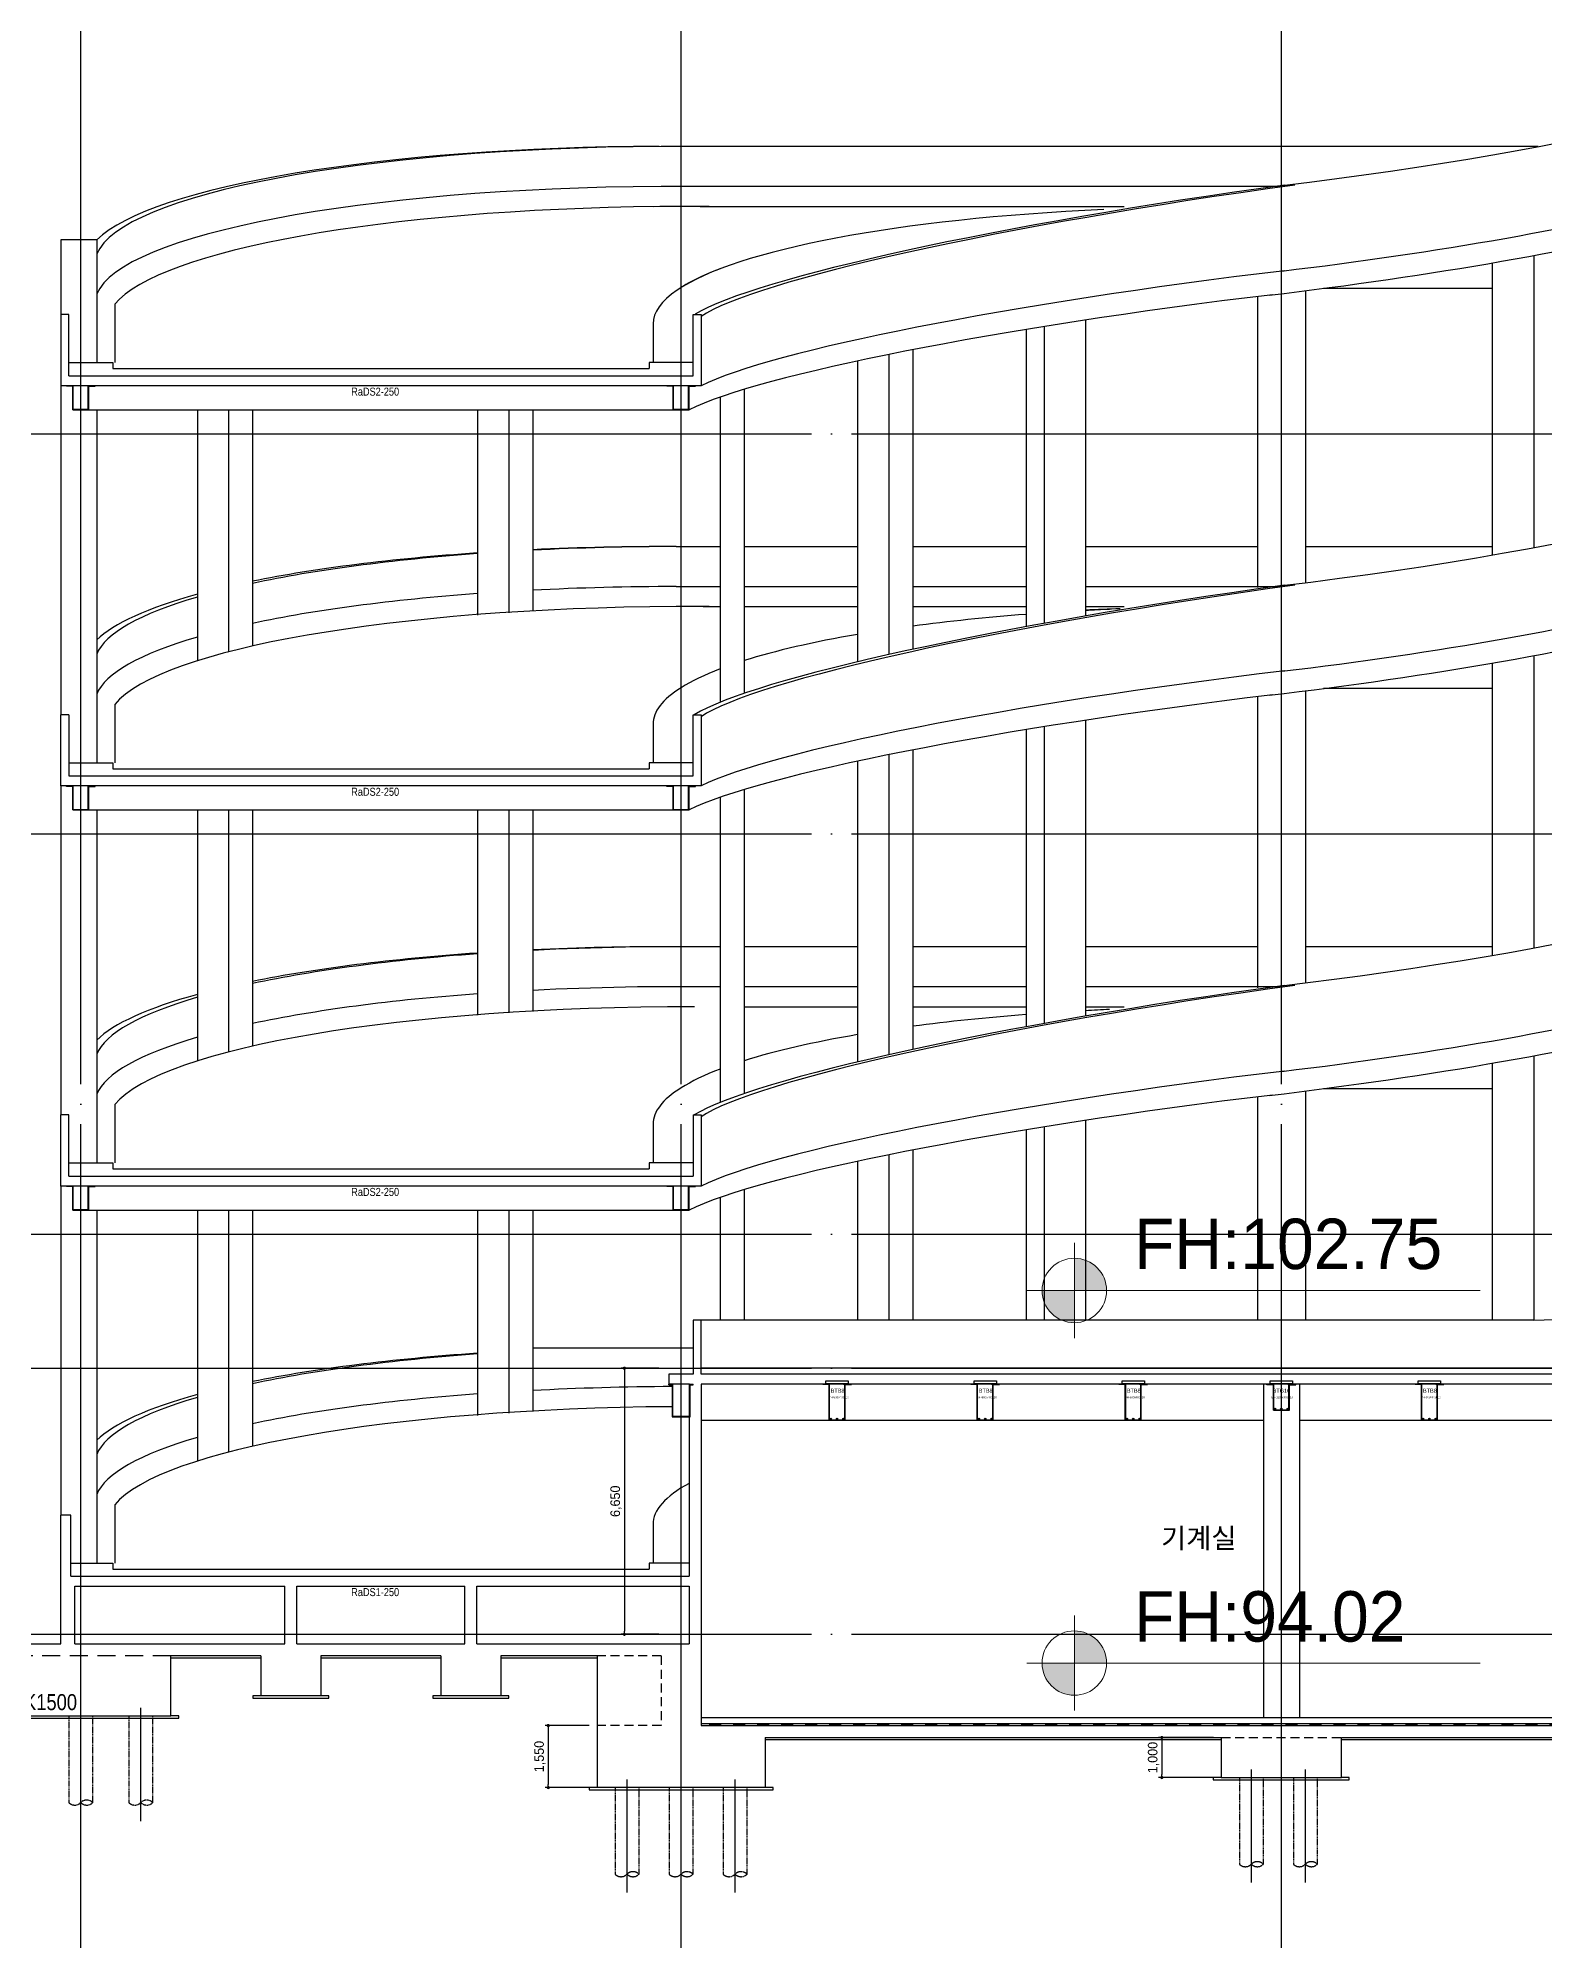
# Model space of a CAD drawing. Header units: millimetres. Extents: x 4754612 to 5801174, y 2368242 to 2777223.
# Drawn here: x 5060649 to 5098302, y 2413580 to 2461133 of the extents above; entities that cross this region are included whole.
import ezdxf
from ezdxf.enums import TextEntityAlignment as Align

# ---------------------------------------------------------------- set-up
doc = ezdxf.new("R2010")
doc.units = ezdxf.units.MM
doc.header["$LTSCALE"] = 1000
for name, pattern in [('ACAD_ISO12W100', [21, 12, -3, 0, -3, 0, -3]), ('CEN', [6.2, 6, -0.1, 0, -0.1]), ('HID', [0.345, 0.225, -0.12]), ('HIDDEN', [2, 1, -1])]:
    doc.linetypes.add(name, pattern=pattern)
doc.layers.get('DEFPOINTS').update_dxf_attribs({"color": 151})
for name, color, linetype in [('0-Besto', 1, 'Continuous'), ('A-ELE-8', 8, 'Continuous'), ('A-ETC-3', 8, 'Continuous'), ('A-FIN-4', 9, 'Continuous'), ('A-FIN-5', 8, 'Continuous'), ('A-FIN-6', 6, 'Continuous'), ('A-HAT-253', 253, 'Continuous'), ('A-TEX-SYM', 3, 'Continuous'), ('A-중심선', 10, 'CEN'), ('CON', 2, 'Continuous'), ('DIM', 7, 'Continuous'), ('ELE-06', 6, 'Continuous'), ('ELE-2', 4, 'Continuous'), ('ELE7', 7, 'Continuous'), ('KZ_횡단_암선2', 8, 'ACAD_ISO12W100')]:
    doc.layers.add(name, color=color, linetype=linetype)
doc.layers.add('Guide-line', color=151, linetype='Continuous', plot=False)
doc.layers.add('■', color=144, linetype='Continuous', plot=False)
doc.layers.add('박스', color=6, linetype='Continuous', lineweight=15)
doc.styles.add('A.NARROW', font='ARIALN.TTF')
doc.styles.add('AUDIT_D_190715091641-0', font='')
doc.styles.add('나눔고딕 Se', font='')
doc.styles.add('돋움', font='')
doc.styles.get('AUDIT_D_190715091641-0').set_extended_font_data('Dotum')
doc.styles.get('나눔고딕 Se').set_extended_font_data('Dotum')
doc.styles.get('돋움').set_extended_font_data('Dotum')
doc.dimstyles.new('scale600', dxfattribs={"dimscale": 600, "dimtxt": 2, "dimasz": 1, "dimexe": 1, "dimexo": 2.5, "dimgap": 0.8, "dimtad": 1, "dimdec": 0, "dimzin": 0, "dimdsep": 46, "dimlunit": 6, "dimtxsty": 'AUDIT_D_190715091641-0', "dimblk": 'DOT', "dimcen": 0, "dimdle": 1, "dimclrd": 256, "dimclre": 256, "dimclrt": 3, "dimadec": 0, "dimazin": 0, "dimtfac": 1, "dimtdec": 0, "dimtix": 1, "dimtmove": 2, "dimatfit": 3, "dimldrblk": 'DOT', "dimfxl": 0, "dimtolj": 1, "dimtzin": 0, "dimarcsym": 0})

# ---------------------------------------------------------------- blocks, each defined once
blk = doc.blocks.new('_Dot')
at = {"color": 0, "linetype": 'ByBlock', "lineweight": -2}
blk.add_line((-0.5, 0), (-1, 0), dxfattribs=at)
at = {"color": 0, "linetype": 'ByBlock', "const_width": 0.5}
blk.add_lwpolyline([(-0.25, 0, 1), (0.25, 0, 1)], format="xyb", close=True, dxfattribs=at)
blk = doc.blocks.new('*D145')
at = {"layer": 'DEFPOINTS', "color": 0, "ltscale": 5, "transparency": 16777216}
for p in [(5074616, 2418963), (5073398, 2417413), (5074616, 2417413)]:
    blk.add_point(p, dxfattribs=at)
at = {"layer": '■', "lineweight": -2, "ltscale": 5, "transparency": 16777216}
for p, q in [((5074416, 2418963), (5073318, 2418963)), ((5073398, 2418883), (5073398, 2417493)), ((5074416, 2417413), (5073318, 2417413))]:
    blk.add_line(p, q, dxfattribs=at)
at = {"layer": '■', "lineweight": -2, "ltscale": 5, "transparency": 16777216, "xscale": 80, "yscale": 80, "zscale": 80}
for p, rotation in [((5073398, 2418963), 90), ((5073398, 2417413), 270)]:
    blk.add_blockref('_Dot', p, dxfattribs=dict(at, rotation=rotation))
at = {"layer": '■', "color": 3, "ltscale": 5, "transparency": 16777216, "insert": (5073190, 2418188), "char_height": 240, "attachment_point": 5, "rotation": 90, "style": 'AUDIT_D_190715091641-0'}
blk.add_mtext('\\A1;1,550', dxfattribs=at)
blk = doc.blocks.new('*D146')
at = {"layer": 'DEFPOINTS', "color": 0, "ltscale": 5, "transparency": 16777216}
for p in [(5090216, 2418663), (5088729, 2417663), (5090216, 2417663)]:
    blk.add_point(p, dxfattribs=at)
at = {"layer": '■', "lineweight": -2, "ltscale": 5, "transparency": 16777216}
for p, q in [((5090016, 2418663), (5088649, 2418663)), ((5088729, 2418583), (5088729, 2417743)), ((5090016, 2417663), (5088649, 2417663))]:
    blk.add_line(p, q, dxfattribs=at)
at = {"layer": '■', "lineweight": -2, "ltscale": 5, "transparency": 16777216, "xscale": 80, "yscale": 80, "zscale": 80}
for p, rotation in [((5088729, 2418663), 90), ((5088729, 2417663), 270)]:
    blk.add_blockref('_Dot', p, dxfattribs=dict(at, rotation=rotation))
at = {"layer": '■', "color": 3, "ltscale": 5, "transparency": 16777216, "insert": (5088522, 2418163), "char_height": 240, "attachment_point": 5, "rotation": 90, "style": 'AUDIT_D_190715091641-0'}
blk.add_mtext('\\A1;1,000', dxfattribs=at)
blk = doc.blocks.new('A$C2FA30BED')
at = {"layer": 'A-ETC-3', "linetype": 'HID', "ltscale": 0.1}
blk.add_lwpolyline([(0, 0), (0, -2165, 0.415484), (300, -2165, -0.414601), (600, -2165, -0.415899), (300, -2165)], format="xyb", dxfattribs=at)
blk.add_lwpolyline([(600, -2165), (600, 0)], dxfattribs=at)
at = {"layer": 'A-중심선', "ltscale": 5}
blk.add_line((300, -2626), (300, 200), dxfattribs=at)
blk = doc.blocks.new('*D152')
at = {"layer": 'DEFPOINTS', "color": 0, "ltscale": 5, "transparency": 16777216}
for p in [(5076358, 2427893), (5075299, 2421243), (5076358, 2421243)]:
    blk.add_point(p, dxfattribs=at)
at = {"layer": '■', "lineweight": -2, "ltscale": 5, "transparency": 16777216}
for p, q in [((5076158, 2427893), (5075219, 2427893)), ((5075299, 2427813), (5075299, 2421323)), ((5076158, 2421243), (5075219, 2421243))]:
    blk.add_line(p, q, dxfattribs=at)
at = {"layer": '■', "lineweight": -2, "ltscale": 5, "transparency": 16777216, "xscale": 80, "yscale": 80, "zscale": 80}
for p, rotation in [((5075299, 2427893), 90), ((5075299, 2421243), 270)]:
    blk.add_blockref('_Dot', p, dxfattribs=dict(at, rotation=rotation))
at = {"layer": '■', "color": 3, "ltscale": 5, "transparency": 16777216, "insert": (5075092, 2424568), "char_height": 240, "attachment_point": 5, "rotation": 90, "style": 'AUDIT_D_190715091641-0'}
blk.add_mtext('\\A1;6,650', dxfattribs=at)
blk = doc.blocks.new('A$C444D47AB')
at = {"layer": '0-Besto', "color": 2}
for p, q in [((-359, -13), (-359, 0)), ((-187, -637), (-187, 0)), ((187, -637), (187, 0)), ((359, -13), (359, 0)), ((-200, -13), (-359, -13)), ((-200, -650), (-200, -13)), ((200, -650), (200, -13)), ((200, -13), (359, -13)), ((-200, -650), (200, -650)), ((-187, -637), (187, -637))]:
    blk.add_line(p, q, dxfattribs=at)
at = {"layer": '0-Besto'}
for p, q in [((-359, 0), (-188, 0)), ((-159, 0), (-279, 0)), ((159, 0), (279, 0)), ((359, 0), (188, 0))]:
    blk.add_line(p, q, dxfattribs=at)
at = {"layer": 'DIM', "color": 2}
for p, q in [((-279, 0), (-279, 80)), ((-279, 80), (279, 80)), ((279, 10), (-279, 10)), ((279, 0), (-279, 0)), ((279, 80), (279, 0))]:
    blk.add_line(p, q, dxfattribs=at)
at = {"layer": 'DIM'}
for centre in [(-159, -619), (0, -619), (159, -619)]:
    blk.add_circle(centre, 17.6, dxfattribs=at)
at = {"layer": 'DEFPOINTS', "style": '나눔고딕 Se'}
for s, height, p in [('BH-1200x400x13', 50, (287, -326)), ('BTG16', 100, (220, -162))]:
    blk.add_text(s, height=height, dxfattribs=at).set_placement(p, align=Align.MIDDLE_RIGHT)
blk = doc.blocks.new('A$C117235DC')
at = {"layer": '0-Besto', "color": 2}
for p, q in [((-359, -90), (-359, -80)), ((-200, -90), (-359, -90)), ((-200, -980), (-200, -90)), ((-190, -970), (-190, -80)), ((190, -970), (190, -80)), ((200, -980), (200, -90)), ((200, -90), (359, -90)), ((359, -90), (359, -80)), ((-200, -980), (200, -980)), ((-190, -970), (190, -970))]:
    blk.add_line(p, q, dxfattribs=at)
at = {"layer": '0-Besto'}
for p, q in [((-359, -80), (-188, -80)), ((-159, -80), (-279, -80)), ((159, -80), (279, -80)), ((359, -80), (188, -80))]:
    blk.add_line(p, q, dxfattribs=at)
at = {"layer": 'DIM', "color": 2}
for p, q in [((-279, -80), (-279, 0)), ((-279, 0), (279, 0)), ((279, 0), (279, -80)), ((279, -70), (-279, -70)), ((279, -80), (-279, -80))]:
    blk.add_line(p, q, dxfattribs=at)
at = {"layer": 'DIM'}
for centre in [(-159, -949), (0, -949), (159, -949)]:
    blk.add_circle(centre, 17.6, dxfattribs=at)
at = {"layer": 'DEFPOINTS', "style": '나눔고딕 Se'}
for s, height, p in [('BH-900x400x10', 50, (287, -406)), ('BTB8', 100, (184, -242))]:
    blk.add_text(s, height=height, dxfattribs=at).set_placement(p, align=Align.MIDDLE_RIGHT)

msp = doc.modelspace()

# ---------------------------------------------------------------- hatches: boundary and pattern name
at = {"layer": '박스', "ltscale": 0.1}
h = msp.add_hatch(dxfattribs=at)
h.set_pattern_fill('ANSI31', color=256, scale=1.006801)
h.set_pattern_definition([(45, (4924738.4652, 2369455.10446), (-0.08898951466, 0.08898951466), [])])
h.paths.add_polyline_path([(5086542.856, 2430639.689), (5086542.856, 2429834.248), (5087348.298, 2429834.248, 0.414213562)])
h.paths.add_polyline_path([(5086542.856, 2429834.248), (5085737.415, 2429834.248, 0.414213562), (5086542.856, 2429028.806)])
h = msp.add_hatch(dxfattribs=at)
h.set_pattern_fill('ANSI31', color=256, scale=1.006801)
h.set_pattern_definition([(45, (4924738.4652, 2360145.00708), (-0.08898951466, 0.08898951466), [])])
h.paths.add_polyline_path([(5086542.856, 2421329.591), (5086542.856, 2420524.15), (5087348.298, 2420524.15, 0.414213562)])
h.paths.add_polyline_path([(5086542.856, 2420524.15), (5085737.415, 2420524.15, 0.414213562), (5086542.856, 2419718.709)])

# ---------------------------------------------------------------- linework, layer by layer
at = {"layer": '0-Besto', "color": 2}
for p, q in [((5061356.782, 2452430.44), (5061356.782, 2452443.44)), ((5061515.782, 2452430.44), (5061356.782, 2452430.44)), ((5061515.782, 2451843.44), (5061515.782, 2452430.44)), ((5061528.782, 2451856.44), (5061528.782, 2452443.44)), ((5061902.782, 2451856.44), (5061902.782, 2452443.44)), ((5061915.782, 2451843.44), (5061915.782, 2452430.44)), ((5061915.782, 2452430.44), (5062074.782, 2452430.44)), ((5062074.782, 2452430.44), (5062074.782, 2452443.44)), ((5076356.782, 2452430.44), (5076356.782, 2452443.44)), ((5076515.782, 2452430.44), (5076356.782, 2452430.44)), ((5076515.782, 2451843.44), (5076515.782, 2452430.44)), ((5076528.782, 2451856.44), (5076528.782, 2452443.44)), ((5076902.782, 2451856.44), (5076902.782, 2452443.44)), ((5076915.782, 2451843.44), (5076915.782, 2452430.44)), ((5076915.782, 2452430.44), (5077074.782, 2452430.44)), ((5077074.782, 2452430.44), (5077074.782, 2452443.44)), ((5061515.782, 2451843.44), (5061915.782, 2451843.44)), ((5061528.782, 2451856.44), (5061902.782, 2451856.44)), ((5076515.782, 2451843.44), (5076915.782, 2451843.44)), ((5076528.782, 2451856.44), (5076902.782, 2451856.44)), ((5061356.782, 2442430.44), (5061356.782, 2442443.44)), ((5061515.782, 2442430.44), (5061356.782, 2442430.44)), ((5061515.782, 2441843.44), (5061515.782, 2442430.44)), ((5061528.782, 2441856.44), (5061528.782, 2442443.44)), ((5061902.782, 2441856.44), (5061902.782, 2442443.44)), ((5061915.782, 2441843.44), (5061915.782, 2442430.44)), ((5061915.782, 2442430.44), (5062074.782, 2442430.44)), ((5062074.782, 2442430.44), (5062074.782, 2442443.44)), ((5076356.782, 2442430.44), (5076356.782, 2442443.44)), ((5076515.782, 2442430.44), (5076356.782, 2442430.44)), ((5076515.782, 2441843.44), (5076515.782, 2442430.44)), ((5076528.782, 2441856.44), (5076528.782, 2442443.44)), ((5076902.782, 2441856.44), (5076902.782, 2442443.44)), ((5076915.782, 2441843.44), (5076915.782, 2442430.44)), ((5076915.782, 2442430.44), (5077074.782, 2442430.44)), ((5077074.782, 2442430.44), (5077074.782, 2442443.44)), ((5061528.782, 2441856.44), (5061902.782, 2441856.44)), ((5076528.782, 2441856.44), (5076902.782, 2441856.44)), ((5061515.782, 2441843.44), (5061915.782, 2441843.44)), ((5076515.782, 2441843.44), (5076915.782, 2441843.44)), ((5061356.782, 2432430.44), (5061356.782, 2432443.44)), ((5061515.782, 2432430.44), (5061356.782, 2432430.44)), ((5061515.782, 2431843.44), (5061515.782, 2432430.44)), ((5061528.782, 2431856.44), (5061528.782, 2432443.44)), ((5061902.782, 2431856.44), (5061902.782, 2432443.44)), ((5061915.782, 2431843.44), (5061915.782, 2432430.44)), ((5061915.782, 2432430.44), (5062074.782, 2432430.44)), ((5062074.782, 2432430.44), (5062074.782, 2432443.44)), ((5076356.782, 2432430.44), (5076356.782, 2432443.44)), ((5076515.782, 2432430.44), (5076356.782, 2432430.44)), ((5076515.782, 2431843.44), (5076515.782, 2432430.44)), ((5076528.782, 2431856.44), (5076528.782, 2432443.44)), ((5076902.782, 2431856.44), (5076902.782, 2432443.44)), ((5076915.782, 2431843.44), (5076915.782, 2432430.44)), ((5076915.782, 2432430.44), (5077074.782, 2432430.44)), ((5077074.782, 2432430.44), (5077074.782, 2432443.44)), ((5061515.782, 2431843.44), (5061915.782, 2431843.44)), ((5061528.782, 2431856.44), (5061902.782, 2431856.44)), ((5076515.782, 2431843.44), (5076915.782, 2431843.44)), ((5076528.782, 2431856.44), (5076902.782, 2431856.44))]:
    msp.add_line(p, q, dxfattribs=at)
at = {"layer": 'A-ELE-8'}
for p, q in [((5091265.786, 2427493.44), (5091265.786, 2419163.44)), ((5092165.791, 2427493.44), (5092165.791, 2419163.44))]:
    msp.add_line(p, q, dxfattribs=at)
at = {"layer": 'A-FIN-4'}
for p, q in [((5098021.505, 2429093.44), (5077215.782, 2429093.44)), ((5077015.782, 2428393.44), (5073008.672, 2428393.44)), ((5106015.783, 2427893.44), (5077215.782, 2427893.44)), ((5099915.938, 2419008.44), (5077215.782, 2419008.44))]:
    msp.add_line(p, q, dxfattribs=at)
at = {"layer": 'A-FIN-5', "linetype": 'HIDDEN', "ltscale": 0.3}
msp.add_line((5099915.938, 2418973.44), (5077215.785, 2418973.44), dxfattribs=at)
at = {"layer": 'A-FIN-6'}
for p, q in [((5061415.782, 2453023.44), (5062515.782, 2453023.44)), ((5062515.782, 2453023.44), (5062515.782, 2452873.44)), ((5062515.782, 2452873.44), (5075915.782, 2452873.44)), ((5077015.785, 2453023.44), (5075915.782, 2453023.44)), ((5075915.782, 2453023.44), (5075915.782, 2452873.44)), ((5061415.782, 2443023.44), (5062515.782, 2443023.44)), ((5062515.782, 2443023.44), (5062515.782, 2442873.44)), ((5062515.782, 2442873.44), (5075915.782, 2442873.44)), ((5077015.785, 2443023.44), (5075915.782, 2443023.44)), ((5075915.782, 2443023.44), (5075915.782, 2442873.44)), ((5061415.782, 2433023.44), (5062515.782, 2433023.44)), ((5062515.782, 2433023.44), (5062515.782, 2432873.44)), ((5062515.782, 2432873.44), (5075915.782, 2432873.44)), ((5077015.788, 2433023.44), (5075915.782, 2433023.44)), ((5075915.782, 2433023.44), (5075915.782, 2432873.44)), ((5061465.782, 2423023.44), (5062515.782, 2423023.44)), ((5062515.782, 2423023.44), (5062515.782, 2422873.44)), ((5062515.782, 2422873.44), (5075915.782, 2422873.44)), ((5076915.782, 2423023.44), (5075915.782, 2423023.44)), ((5075915.782, 2423023.44), (5075915.782, 2422873.44))]:
    msp.add_line(p, q, dxfattribs=at)
at = {"layer": 'A-HAT-253'}
for p, q in [((5098128.488, 2458419.97), (5076215.787, 2458419.97)), ((5077696.691, 2457419.97), (5076215.787, 2457419.97)), ((5091456.786, 2457419.97), (5077193.474, 2457419.97)), ((5091715.782, 2457419.97), (5086825.082, 2457419.97)), ((5077193.474, 2456926.327), (5087788.386, 2456926.327)), ((5077265.782, 2456926.327), (5077696.691, 2456926.327)), ((5062115.782, 2456091.081), (5061215.781, 2456091.081)), ((5061215.782, 2456091.081), (5061215.782, 2454223.44)), ((5062115.782, 2456091.081), (5062115.782, 2453023.44)), ((5098025.082, 2455699.566), (5098025.082, 2448390.694)), ((5096985.852, 2455514.105), (5096985.852, 2448207.091)), ((5092315.782, 2454819.437), (5092315.782, 2447522.799)), ((5096985.852, 2454877.624), (5092768.073, 2454877.624)), ((5062565.782, 2454482.648), (5062565.782, 2453023.44)), ((5091115.782, 2454674.085), (5091115.782, 2447400.394)), ((5076015.782, 2453991.71), (5076015.782, 2453023.44)), ((5085335.852, 2453849.993), (5085335.852, 2446423.959)), ((5085785.852, 2453923.253), (5085785.852, 2446506.562)), ((5086825.082, 2454085.99), (5086825.082, 2446690.699)), ((5082505.983, 2453344.271), (5082505.983, 2445857.715)), ((5081126.56, 2453062.381), (5081126.56, 2445544.296)), ((5081905.983, 2453225.119), (5081905.983, 2445725.099)), ((5061215.782, 2452443.44), (5061215.782, 2444223.44)), ((5078296.691, 2452355.142), (5078296.691, 2444756.929)), ((5062115.782, 2451843.44), (5062115.782, 2443023.44)), ((5064629.249, 2451843.44), (5064629.249, 2445571.123)), ((5065408.672, 2451843.44), (5065408.672, 2445794.49)), ((5066008.672, 2451843.44), (5066008.672, 2445940.249)), ((5071629.249, 2451843.44), (5071629.249, 2446714.61)), ((5072408.672, 2451843.44), (5072408.672, 2446772.275)), ((5073008.672, 2451843.44), (5073008.672, 2446809.965)), ((5077696.691, 2452161.348), (5077696.691, 2444535.695)), ((5077696.691, 2448419.97), (5076597.44, 2448419.97)), ((5081126.56, 2448419.97), (5078296.691, 2448419.97)), ((5085335.852, 2448419.97), (5082505.983, 2448419.97)), ((5091115.782, 2448419.97), (5086825.082, 2448419.97)), ((5096985.852, 2448419.97), (5092315.782, 2448419.97)), ((5077696.691, 2447419.97), (5076594.518, 2447419.97)), ((5081126.56, 2447419.97), (5078296.691, 2447419.97)), ((5085335.852, 2447419.97), (5082505.983, 2447419.97)), ((5091715.782, 2447419.97), (5086825.082, 2447419.97)), ((5077265.782, 2446926.327), (5077696.691, 2446926.327)), ((5078296.691, 2446926.327), (5081126.56, 2446926.327)), ((5082505.983, 2446926.327), (5085335.852, 2446926.327)), ((5086825.082, 2446926.327), (5087788.386, 2446926.327)), ((5098025.082, 2445699.566), (5098025.082, 2438390.694)), ((5096985.852, 2445514.105), (5096985.852, 2438207.091)), ((5092315.782, 2444814.374), (5092315.782, 2437522.799)), ((5096985.852, 2444877.624), (5092768.073, 2444877.624)), ((5062565.782, 2444482.648), (5062565.782, 2443023.44)), ((5091115.782, 2444672.958), (5091115.782, 2437400.394)), ((5076015.782, 2443991.71), (5076015.782, 2443023.44)), ((5085335.852, 2443849.993), (5085335.852, 2436423.959)), ((5085785.852, 2443923.253), (5085785.852, 2436506.562)), ((5086825.082, 2444085.99), (5086825.082, 2436690.699)), ((5082505.983, 2443344.271), (5082505.983, 2435857.715)), ((5081126.56, 2443062.381), (5081126.56, 2435544.296)), ((5081905.983, 2443225.119), (5081905.983, 2435725.099)), ((5061215.782, 2442443.44), (5061215.782, 2434223.44)), ((5078296.691, 2442355.142), (5078296.691, 2434756.929)), ((5077696.691, 2442161.348), (5077696.691, 2434535.695)), ((5062115.782, 2441843.44), (5062115.782, 2433023.44)), ((5064629.249, 2441843.44), (5064629.249, 2435571.123)), ((5065408.672, 2441843.44), (5065408.672, 2435794.49)), ((5066008.672, 2441843.44), (5066008.672, 2435940.249)), ((5071629.249, 2441843.44), (5071629.249, 2436714.61)), ((5072408.672, 2441843.44), (5072408.672, 2436772.275)), ((5073008.672, 2441843.44), (5073008.672, 2436809.965)), ((5081126.56, 2438419.97), (5078296.691, 2438419.97)), ((5085335.852, 2438419.97), (5082505.983, 2438419.97)), ((5091115.782, 2438419.97), (5086825.082, 2438419.97)), ((5096985.852, 2438419.97), (5092315.782, 2438419.97)), ((5081126.56, 2437419.97), (5078296.691, 2437419.97)), ((5085335.852, 2437419.97), (5082505.983, 2437419.97)), ((5091715.782, 2437419.97), (5086825.082, 2437419.97)), ((5078296.691, 2436926.327), (5081126.56, 2436926.327)), ((5082505.983, 2436926.327), (5085335.852, 2436926.327)), ((5086825.082, 2436926.327), (5087788.386, 2436926.327)), ((5098025.082, 2435699.566), (5098025.082, 2429093.44)), ((5096985.852, 2435514.105), (5096985.852, 2429093.44)), ((5092315.782, 2434819.437), (5092315.782, 2429093.44)), ((5096985.852, 2434877.624), (5092768.073, 2434877.624)), ((5062565.782, 2434482.648), (5062565.782, 2433023.44)), ((5091115.782, 2434672.958), (5091115.782, 2429093.44)), ((5076015.782, 2433991.71), (5076015.782, 2433023.44)), ((5085335.852, 2433849.993), (5085335.852, 2429093.44)), ((5085785.852, 2433923.253), (5085785.852, 2429093.44)), ((5086825.082, 2434085.99), (5086825.082, 2429093.44)), ((5082505.983, 2433344.271), (5082505.983, 2429093.44)), ((5081126.56, 2433062.381), (5081126.56, 2429093.44)), ((5081905.983, 2433225.119), (5081905.983, 2429093.44)), ((5061215.782, 2432443.44), (5061215.782, 2424223.44)), ((5078296.691, 2432355.142), (5078296.691, 2429093.44)), ((5077696.691, 2432161.348), (5077696.691, 2429093.44)), ((5062115.782, 2431843.44), (5062115.782, 2423023.44)), ((5064629.249, 2431843.44), (5064629.249, 2425571.123)), ((5065408.672, 2431843.44), (5065408.672, 2425794.49)), ((5066008.672, 2431843.44), (5066008.672, 2425940.249)), ((5071629.249, 2431843.44), (5071629.249, 2426714.61)), ((5072408.672, 2431843.44), (5072408.672, 2426772.275)), ((5073008.672, 2431843.44), (5073008.672, 2426809.965)), ((5077215.782, 2426593.44), (5091265.786, 2426593.44)), ((5092165.791, 2426593.44), (5099915.938, 2426593.44)), ((5062565.782, 2424482.648), (5062565.782, 2423023.44)), ((5076015.782, 2423991.71), (5076015.782, 2423023.44))]:
    msp.add_line(p, q, dxfattribs=at)
msp.add_arc((5097638.31, 2448202.279), 19112.681, 271.148815, 295.9967491, dxfattribs=at)
for centre, major_axis, ratio, start_param, end_param in [((5091940.782, 2459491.71), (-14281.226, -1751.701), 0.139002266, 1.538874973, 3.02171619), ((5091940.782, 2457350.785), (-14274.083, -1750.825), 0.139071824, 1.538874973, 3.137279359), ((5091640.779, 2456750.785), (-14889.732, -1826.338), 0.133321595, 1.538874973, 3.137279359), ((5076765.782, 2455426.629), (-14950, 70.78), 0.200630269, 4.753483398, 6.08346222), ((5077015.782, 2455426.629), (-14950, 70.78), 0.200630269, 4.766875778, 6.202320673), ((5077015.782, 2454426.629), (-14950, 70.78), 0.200630269, 4.766875778, 6.202320673), ((5091688.465, 2455930.394), (14968.889, 2089.625), 0.099247638, 1.549403969, 2.911810113), ((5091938.233, 2455930.4), (14969.41, 2087.773), 0.099246094, 1.549401705, 2.945334016), ((5077315.782, 2453926.629), (-14950, 70.78), 0.200630269, 4.790337961, 6.120377396), ((5077465.782, 2453926.629), (-14950, 70.78), 0.200630269, 4.716683341, 4.81048149), ((5090965.782, 2453926.629), (-14950, 70.78), 0.200630269, 4.962551776, 5.999767505), ((5077315.782, 2453926.629), (-14950, 70.78), 0.200630269, 4.716683341, 4.730964475), ((5090965.782, 2453926.629), (-14950, 70.78), 0.200630269, 5.805369564, 5.999767505), ((5091663.208, 2453792.001), (-14948.97, -1815.631), 0.099609363, 4.691053325, 6.011043828), ((5090965.782, 2453926.629), (-14950, 70.78), 0.200630269, 5.999767505, 6.285085056), ((5091363.205, 2453192.001), (-14948.97, -1815.631), 0.099609363, 4.691053325, 6.011043828), ((5091940.782, 2449491.71), (-14281.226, -1751.701), 0.139002266, 1.538874973, 3.090449991), ((5091940.782, 2447350.785), (-14274.083, -1750.825), 0.139071824, 1.538874973, 3.137279359), ((5091640.779, 2446750.785), (-14889.732, -1826.338), 0.133321595, 1.538874973, 3.137279359), ((5076765.782, 2445426.629), (-14950, 70.78), 0.200630269, 5.064065886, 5.516476879), ((5077015.782, 2445426.629), (-14950, 70.78), 0.200630269, 5.08193162, 5.540867465), ((5076765.782, 2445426.629), (-14950, 70.78), 0.200630269, 4.724598142, 4.967373987), ((5077015.782, 2445426.629), (-14950, 70.78), 0.200630269, 4.741323928, 4.984690662), ((5076765.782, 2445426.629), (-14950, 70.78), 0.200630269, 5.660580431, 6.08346222), ((5077015.782, 2445426.629), (-14950, 70.78), 0.200630269, 5.689816666, 6.202320673), ((5077015.782, 2444426.629), (-14950, 70.78), 0.200630269, 5.08193162, 5.540867465), ((5077015.782, 2444426.629), (-14950, 70.78), 0.200630269, 4.741519451, 4.984690662), ((5091688.423, 2445930.395), (14968.976, 2089.286), 0.099247408, 1.549403593, 2.917525753), ((5091938.233, 2445930.4), (14969.41, 2087.773), 0.099246094, 1.549401705, 2.945334016), ((5077315.782, 2443926.629), (-14950, 70.78), 0.200630269, 4.761699358, 6.120377396), ((5077465.782, 2443926.629), (-14950, 70.78), 0.200630269, 4.716683341, 4.771747336), ((5090965.782, 2443926.629), (-14950, 70.78), 0.200630269, 5.099444689, 5.314830099), ((5090815.782, 2443926.629), (-14950, 70.78), 0.200630269, 4.924286338, 4.983551444), ((5090965.782, 2443926.629), (-14950, 70.78), 0.200630269, 4.952690173, 4.993977908), ((5077015.782, 2444426.629), (-14950, 70.78), 0.200630269, 5.689816666, 6.202320673), ((5090965.782, 2443926.629), (-14950, 70.78), 0.200630269, 5.431686693, 5.724465448), ((5090965.782, 2443926.629), (-14950, 70.78), 0.200630269, 5.805369564, 5.976911464), ((5091663.208, 2443792.001), (-14948.97, -1815.631), 0.099609363, 4.691053325, 6.011043828), ((5090965.782, 2443926.629), (-14950, 70.78), 0.200630269, 5.976911464, 6.285085056), ((5091363.205, 2443192.001), (-14948.97, -1815.631), 0.099609363, 4.691053325, 6.011043828), ((5091940.782, 2439491.71), (-14521.421, -1781.162), 0.136703069, 1.538874973, 2.939588409), ((5091940.782, 2437350.785), (-14274.083, -1750.825), 0.139071824, 1.538874973, 3.137279359), ((5091640.779, 2436750.785), (-14889.732, -1826.338), 0.133321595, 1.538874973, 3.137279359), ((5076765.782, 2435426.629), (-14950, 70.78), 0.200630269, 5.064065886, 5.516476879), ((5077015.782, 2435426.629), (-14950, 70.78), 0.200630269, 5.08193162, 5.540867465), ((5077015.782, 2435426.629), (-14950, 70.78), 0.200630269, 4.667777405, 4.984690662), ((5076765.782, 2435426.629), (-14950, 70.78), 0.200630269, 4.727619061, 4.967373987), ((5076765.782, 2435426.629), (-14950, 70.78), 0.200630269, 5.660580431, 6.08346222), ((5077015.782, 2435426.629), (-14950, 70.78), 0.200630269, 5.689816666, 6.202320673), ((5077015.782, 2434426.629), (-14950, 70.78), 0.200630269, 5.08193162, 5.540867465), ((5077015.782, 2434426.629), (-14950, 70.78), 0.200630269, 4.667777405, 4.984690662), ((5091688.423, 2435930.395), (14968.976, 2089.286), 0.099247408, 1.549403593, 2.917525753), ((5091938.233, 2435930.4), (14969.41, 2087.773), 0.099246094, 1.549401705, 2.945334016), ((5077315.782, 2433926.629), (-14950, 70.78), 0.200630269, 4.730964475, 6.120377396), ((5090965.782, 2433926.629), (-14950, 70.78), 0.200630269, 5.099444689, 5.314830099), ((5090965.782, 2433926.629), (-14950, 70.78), 0.200630269, 4.952690173, 4.993977908), ((5077015.782, 2434426.629), (-14950, 70.78), 0.200630269, 5.689816666, 6.202320673), ((5090965.782, 2433926.629), (-14950, 70.78), 0.200630269, 5.431686693, 5.724465448), ((5090965.782, 2433926.629), (-14950, 70.78), 0.200630269, 5.805369564, 5.976911464), ((5091663.208, 2433792.001), (-14948.97, -1815.631), 0.099609363, 4.691053325, 6.011043828), ((5090965.782, 2433926.629), (-14950, 70.78), 0.200630269, 5.976911464, 6.285085056), ((5091363.205, 2433192.001), (-14948.97, -1815.631), 0.099609363, 4.691053325, 6.011043828), ((5076765.782, 2425426.629), (-14950, 70.78), 0.200630269, 5.064065886, 5.516476879), ((5077015.782, 2425426.629), (-14950, 70.78), 0.200630269, 5.08193162, 5.540867465), ((5076765.782, 2425426.629), (-14950, 70.78), 0.200630269, 5.660580431, 6.08346222), ((5077015.782, 2425426.629), (-14950, 70.78), 0.200630269, 5.689816666, 6.202320673), ((5077015.782, 2424426.629), (-14950, 70.78), 0.200630269, 5.08193162, 5.540867465), ((5077021.425, 2424434.13), (-14950.923, 42.808), 0.200619315, -1.534722121, -1.298495401), ((5077317.117, 2423933.111), (-14951.096, 64.132), 0.200616408, -1.514638446, -0.162792471), ((5077015.782, 2424426.629), (-14950, 70.78), 0.200630269, 5.689816666, 6.202320673), ((5090965.782, 2423926.629), (-14950, 70.78), 0.200630269, 5.935380224, 6.285085056)]:
    msp.add_ellipse(centre, major_axis=major_axis, ratio=ratio, start_param=start_param, end_param=end_param, dxfattribs=at)
at = {"layer": 'A-중심선', "ltscale": 5}
for p, q in [((5061715.782, 2403989.231), (5061715.782, 2488921.61)), ((5076715.782, 2403989.231), (5076715.782, 2488921.61)), ((5091715.923, 2403989.231), (5091715.923, 2488921.61)), ((4863973.343, 2451243.44), (5174125.782, 2451243.44)), ((4863973.343, 2441243.44), (5174125.782, 2441243.44)), ((4863973.343, 2431243.44), (5174125.782, 2431243.44)), ((4863973.343, 2427893.44), (5174125.782, 2427893.44)), ((4863973.343, 2421243.44), (5174125.782, 2421243.44))]:
    msp.add_line(p, q, dxfattribs=at)
at = {"layer": 'CON'}
for p, q in [((5061415.782, 2454223.44), (5061215.782, 2454223.44)), ((5061215.782, 2454223.44), (5061215.782, 2452443.44)), ((5061415.782, 2452693.44), (5061415.782, 2454223.44)), ((5077015.785, 2452693.44), (5077015.785, 2454223.44)), ((5077015.785, 2454223.44), (5077215.785, 2454223.44)), ((5077215.785, 2454223.44), (5077215.785, 2452443.44)), ((5077215.785, 2452443.44), (5061215.78, 2452443.44)), ((5061415.782, 2452693.44), (5077015.785, 2452693.44)), ((5061415.782, 2444223.44), (5061215.782, 2444223.44)), ((5061415.782, 2434223.44), (5061215.782, 2434223.44)), ((5061215.782, 2432443.44), (5061215.782, 2434223.44)), ((5061415.782, 2432693.44), (5061415.782, 2434223.44)), ((5077015.785, 2434223.44), (5077215.785, 2434223.44)), ((5077015.785, 2434223.44), (5077015.785, 2432693.44)), ((5077215.782, 2434223.44), (5077215.782, 2432443.44)), ((5077215.782, 2432443.44), (5061215.782, 2432443.44)), ((5061415.782, 2432693.44), (5077015.785, 2432693.44)), ((5077015.782, 2429093.44), (5077015.782, 2427743.44)), ((5077215.782, 2429093.44), (5077015.782, 2429093.44)), ((5077215.782, 2427743.44), (5077215.782, 2429093.44)), ((5077015.782, 2427743.44), (5076410.782, 2427743.44)), ((5076410.782, 2427743.44), (5076410.782, 2427493.44)), ((5106015.783, 2427743.44), (5077215.782, 2427743.44)), ((5076928.782, 2427493.44), (5076410.782, 2427493.44)), ((5106590.923, 2427493.44), (5077215.782, 2427493.44)), ((5077215.782, 2427493.44), (5077215.782, 2418963.44)), ((5076915.782, 2426681.44), (5076915.782, 2422693.44)), ((5061465.782, 2424223.44), (5061215.782, 2424223.44)), ((5061215.782, 2421003.44), (5061215.782, 2424223.44)), ((5061465.782, 2422693.44), (5061465.782, 2424223.44)), ((5061465.782, 2422693.44), (5076915.782, 2422693.44)), ((5061565.782, 2421003.44), (5061565.782, 2422443.44)), ((5061565.782, 2422443.44), (5066815.782, 2422443.44)), ((5066815.782, 2421003.44), (5066815.782, 2422443.44)), ((5067115.782, 2421003.44), (5067115.782, 2422443.44)), ((5067115.782, 2422443.44), (5071315.782, 2422443.44)), ((5071315.782, 2421003.44), (5071315.782, 2422443.44)), ((5071615.782, 2421003.44), (5071615.782, 2422443.44)), ((5071615.782, 2422443.44), (5076915.782, 2422443.44)), ((5076915.782, 2422443.44), (5076915.782, 2421003.44)), ((5060115.785, 2421003.44), (5061215.782, 2421003.44)), ((5061565.782, 2421003.44), (5066815.782, 2421003.44)), ((5067115.782, 2421003.44), (5071315.782, 2421003.44)), ((5071615.782, 2421003.44), (5076915.782, 2421003.44)), ((5066215.782, 2420703.44), (5063965.782, 2420703.44)), ((5063965.782, 2419203.44), (5063965.782, 2420703.44)), ((5066215.782, 2420703.44), (5066215.782, 2419703.44)), ((5070715.782, 2420703.44), (5067715.782, 2420703.44)), ((5067715.782, 2420703.44), (5067715.782, 2419703.44)), ((5070715.782, 2420703.44), (5070715.782, 2419703.44)), ((5074615.782, 2420703.44), (5072215.782, 2420703.44)), ((5072215.782, 2420703.44), (5072215.782, 2419703.44)), ((5074615.782, 2420703.44), (5074615.782, 2417413.44)), ((5067715.782, 2419703.44), (5066215.782, 2419703.44)), ((5072215.782, 2419703.44), (5070715.782, 2419703.44)), ((5057965.782, 2419203.44), (5063965.782, 2419203.44)), ((5077215.782, 2418963.44), (5099915.938, 2418963.44)), ((5078815.782, 2418663.44), (5090215.782, 2418663.44)), ((5078815.782, 2418663.44), (5078815.782, 2417413.44)), ((5090215.782, 2418663.44), (5090215.782, 2417663.44)), ((5093215.782, 2418663.44), (5100215.938, 2418663.44)), ((5093215.782, 2417663.44), (5093215.782, 2418663.44)), ((5090215.782, 2417663.44), (5093215.782, 2417663.44)), ((5078815.782, 2417413.44), (5074615.782, 2417413.44))]:
    msp.add_line(p, q, dxfattribs=at)
at = {"layer": 'CON', "color": 8}
for p, q in [((5061915.782, 2451843.44), (5076515.782, 2451843.44)), ((5061915.782, 2441843.44), (5076515.782, 2441843.44)), ((5061915.782, 2431843.44), (5076515.782, 2431843.44))]:
    msp.add_line(p, q, dxfattribs=at)
at = {"layer": 'CON', "color": 8, "linetype": 'HID'}
for p, q in [((5076215.785, 2420703.44), (5074615.782, 2420703.44)), ((5076215.785, 2420703.44), (5076215.785, 2418963.44)), ((5076215.785, 2418963.44), (5074615.782, 2418963.44)), ((5090215.782, 2418663.44), (5093215.782, 2418663.44))]:
    msp.add_line(p, q, dxfattribs=at)
at = {"layer": 'CON'}
msp.add_lwpolyline([(5061415.782, 2444223.44), (5061415.782, 2442693.44), (5077015.785, 2442693.44), (5077015.785, 2444223.44), (5077215.785, 2444223.44), (5077215.785, 2442443.44), (5061215.782, 2442443.44), (5061215.782, 2444223.44)], dxfattribs=at)
at = {"layer": 'ELE-06'}
for p, q in [((5066215.782, 2420643.44), (5063965.782, 2420643.44)), ((5070715.782, 2420643.44), (5067715.782, 2420643.44)), ((5074615.782, 2420643.44), (5072215.782, 2420643.44)), ((5057765.782, 2419143.44), (5064165.782, 2419143.44)), ((5090215.782, 2418603.44), (5078815.782, 2418603.44)), ((5100415.938, 2418603.44), (5093215.782, 2418603.44)), ((5090015.782, 2417603.44), (5093413.972, 2417603.44))]:
    msp.add_line(p, q, dxfattribs=at)
for points in [[(5066215.782, 2419703.44), (5066015.782, 2419703.44), (5066015.782, 2419643.44), (5067915.782, 2419643.44), (5067915.782, 2419703.44), (5067715.782, 2419703.44)], [(5070715.782, 2419703.44), (5070515.782, 2419703.44), (5070515.782, 2419643.44), (5072415.782, 2419643.44), (5072415.782, 2419703.44), (5072215.782, 2419703.44)], [(5057965.782, 2419203.44), (5057765.782, 2419203.44), (5057765.782, 2419143.44), (5064165.782, 2419143.44), (5064165.782, 2419203.44), (5063965.782, 2419203.44)], [(5090215.782, 2417663.44), (5090015.782, 2417663.44), (5090015.782, 2417603.44), (5093413.972, 2417603.44), (5093413.972, 2417663.44), (5093213.972, 2417663.44)], [(5074615.782, 2417413.44), (5074415.782, 2417413.44), (5074415.782, 2417353.44), (5079015.782, 2417353.44), (5079015.782, 2417413.44), (5078815.782, 2417413.44)]]:
    msp.add_lwpolyline(points, dxfattribs=at)
at = {"layer": 'ELE-2'}
msp.add_line((5077215.782, 2419163.44), (5099915.938, 2419163.44), dxfattribs=at)
at = {"layer": 'ELE7', "color": 2}
for p, q in [((5076410.782, 2427481.44), (5076410.782, 2427493.44)), ((5076490.782, 2427481.44), (5076410.782, 2427481.44)), ((5076490.782, 2427481.44), (5076490.782, 2426681.44)), ((5076940.782, 2426681.44), (5076940.782, 2427481.44)), ((5076940.782, 2427481.44), (5077020.782, 2427481.44)), ((5077020.782, 2427481.44), (5077020.782, 2427493.44)), ((5076490.782, 2426681.44), (5076940.782, 2426681.44))]:
    msp.add_line(p, q, dxfattribs=at)
for points in [[(5076410.782, 2427493.44), (5076502.782, 2427493.44), (5076502.782, 2426693.44), (5076928.782, 2426693.44), (5076928.782, 2427493.44), (5077020.782, 2427493.44)], [(5076410.782, 2427481.44), (5076490.782, 2427481.44), (5076490.782, 2426681.44), (5076940.782, 2426681.44), (5076940.782, 2427481.44), (5077020.782, 2427481.44)]]:
    msp.add_lwpolyline(points, dxfattribs=at)
at = {"layer": 'KZ_횡단_암선2', "linetype": 'HID', "ltscale": 2}
msp.add_line((5063965.782, 2420703.44), (4924816.624, 2420703.44), dxfattribs=at)
at = {"layer": '박스', "ltscale": 0.1}
for p, q in [((5086542.856, 2431022.633), (5086542.856, 2429834.248)), ((5085354.471, 2429834.248), (5096683.529, 2429834.248)), ((5086542.856, 2428645.862), (5086542.856, 2429834.248)), ((5086542.856, 2421712.536), (5086542.856, 2420524.15)), ((5085354.471, 2420524.15), (5096683.529, 2420524.15)), ((5086542.856, 2419335.764), (5086542.856, 2420524.15))]:
    msp.add_line(p, q, dxfattribs=at)
for centre in [(5086542.856, 2429834.248), (5086542.856, 2420524.15)]:
    msp.add_circle(centre, 805.441, dxfattribs=at)

# ---------------------------------------------------------------- block references
at = {"layer": 'CON'}
for name, p in [('A$C117235DC', (5080615.782, 2427573.44)), ('A$C117235DC', (5084315.782, 2427573.44)), ('A$C117235DC', (5088015.782, 2427573.44)), ('A$C444D47AB', (5091715.784, 2427493.44)), ('A$C117235DC', (5095415.782, 2427573.44)), ('A$C2FA30BED', (5061415.782, 2419203.44)), ('A$C2FA30BED', (5062915.782, 2419203.44)), ('A$C2FA30BED', (5062915.782, 2419203.44)), ('A$C2FA30BED', (5075065.782, 2417413.44)), ('A$C2FA30BED', (5075065.782, 2417413.44)), ('A$C2FA30BED', (5076415.782, 2417413.44)), ('A$C2FA30BED', (5076415.782, 2417413.44)), ('A$C2FA30BED', (5077765.782, 2417413.44)), ('A$C2FA30BED', (5077765.782, 2417413.44)), ('A$C2FA30BED', (5090665.782, 2417663.44)), ('A$C2FA30BED', (5092015.665, 2417663.44))]:
    msp.add_blockref(name, p, dxfattribs=at)

# ---------------------------------------------------------------- texts
at = {"layer": 'A-TEX-SYM', "style": '돋움'}
for s, p in [('FH:102.75', (5088036.26, 2430370.364)), ('FH:94.02', (5088036.26, 2421060.266))]:
    msp.add_text(s, height=1260, dxfattribs=at).set_placement(p)
at = {"layer": 'Guide-line', "style": 'A.NARROW'}
for s, height, p in [('RaDS2-250', 200, (5068474.142, 2452297.996, 0)), ('RaDS2-250', 200, (5068474.142, 2442297.996, 0)), ('RaDS2-250', 200, (5068474.142, 2432297.996, 0)), ('RaDS1-250', 200, (5068474.142, 2422297.996, 0)), ('MPF12 THK1500', 400, (5058083.805, 2419548.281))]:
    msp.add_text(s, height=height, dxfattribs=at).set_placement(p, align=Align.MIDDLE_LEFT)
at = {"layer": 'Guide-line', "style": '돋움'}
msp.add_text('기계실', height=500, dxfattribs=at).set_placement((5089652.636, 2423648.122), align=Align.MIDDLE_CENTER)

# ---------------------------------------------------------------- dimensions: what is measured, and where the dimension line sits
at = {"layer": '■', "ltscale": 5}
for base, p1, p2, picture, middle in [((5075299.267, 2421243.44), (5076358.373, 2427893.44), (5076358.373, 2421243.44), '*D152', (5075091.983, 2424568.44)), ((5073397.564, 2417413.44), (5074615.782, 2418963.44), (5074615.782, 2417413.44), '*D145', (5073190.281, 2418188.44)), ((5088728.974, 2417663.44), (5090215.782, 2418663.44), (5090215.782, 2417663.44), '*D146', (5088521.69, 2418163.44))]:
    dim = msp.add_linear_dim(base=base, p1=p1, p2=p2, angle=270, dimstyle='scale600', override={"dimscale": 80, "dimtxt": 3}, dxfattribs=at)
    dim.commit()
    dim.dimension.update_dxf_attribs({"geometry": picture, "text_midpoint": middle})

doc.saveas('drawing.dxf')
